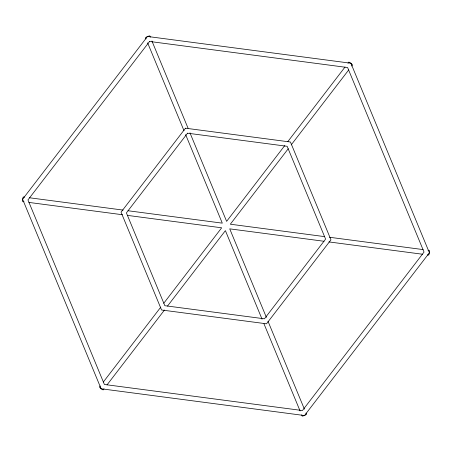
<?xml version="1.0" encoding="UTF-8"?>
<svg xmlns="http://www.w3.org/2000/svg" width="452" height="452" viewBox="0 0 452 452"><rect width="100%" height="100%" fill="white"/><g stroke="black" fill="none" stroke-linecap="round" stroke-linejoin="round"><path stroke-width="0.68" d="M100.299 385.974L99.44 387.093L101.112 388.765L103.158 389.946L104.011 388.827M103.299 382.064L160.771 307.162M163.771 303.252L221.672 227.797L127.374 215.378M284.771 145.561L226.621 221.35L189.959 132.831M287.766 141.662L345 67.071M347.989 63.173L348.842 62.06L350.893 63.24L352.56 64.913L351.701 66.032M107.017 384.912L164.488 310.01M167.494 306.1L225.395 230.639L262.058 319.163M288.229 148.753L230.328 224.209L324.626 236.628M291.229 144.843L348.701 69.941M24.606 197.128L23.21 196.942L22.6 199.225L22.6 201.586L23.996 201.773M29.499 197.773L123.102 210.095M127.995 210.739L222.299 223.152L185.631 134.623M329.514 237.266L423.112 249.589M428.004 250.233L429.4 250.419L429.4 252.781L428.79 255.064L427.394 254.877M28.888 202.417L122.486 214.74M324.022 241.272L229.729 228.853L266.392 317.377M328.909 241.916L422.501 254.233M150.335 37.149L149.793 35.849L147.493 36.465L145.465 37.635L146.002 38.934M151.951 41.053L188.072 128.272M268.008 321.282L304.399 409.156M306.015 413.06L306.558 414.36L304.507 415.541L302.23 416.151L301.687 414.851M147.623 42.844L184.015 130.718M263.945 323.722L300.071 410.947M147.493 36.465L22.6 199.225L101.112 388.765L304.507 415.541L429.4 252.781L350.893 63.24L147.493 36.465M149.561 41.46L27.962 199.931L104.401 384.471L302.439 410.546L424.038 252.075L347.599 67.534L149.561 41.46M185.489 128.198L121.04 212.186L161.556 309.987L266.51 323.807L330.96 239.82L290.444 142.018L185.489 128.198M187.557 133.193L126.402 212.892L164.844 305.699L264.443 318.813L325.598 239.114L287.156 146.307L187.557 133.193"/></g></svg>
